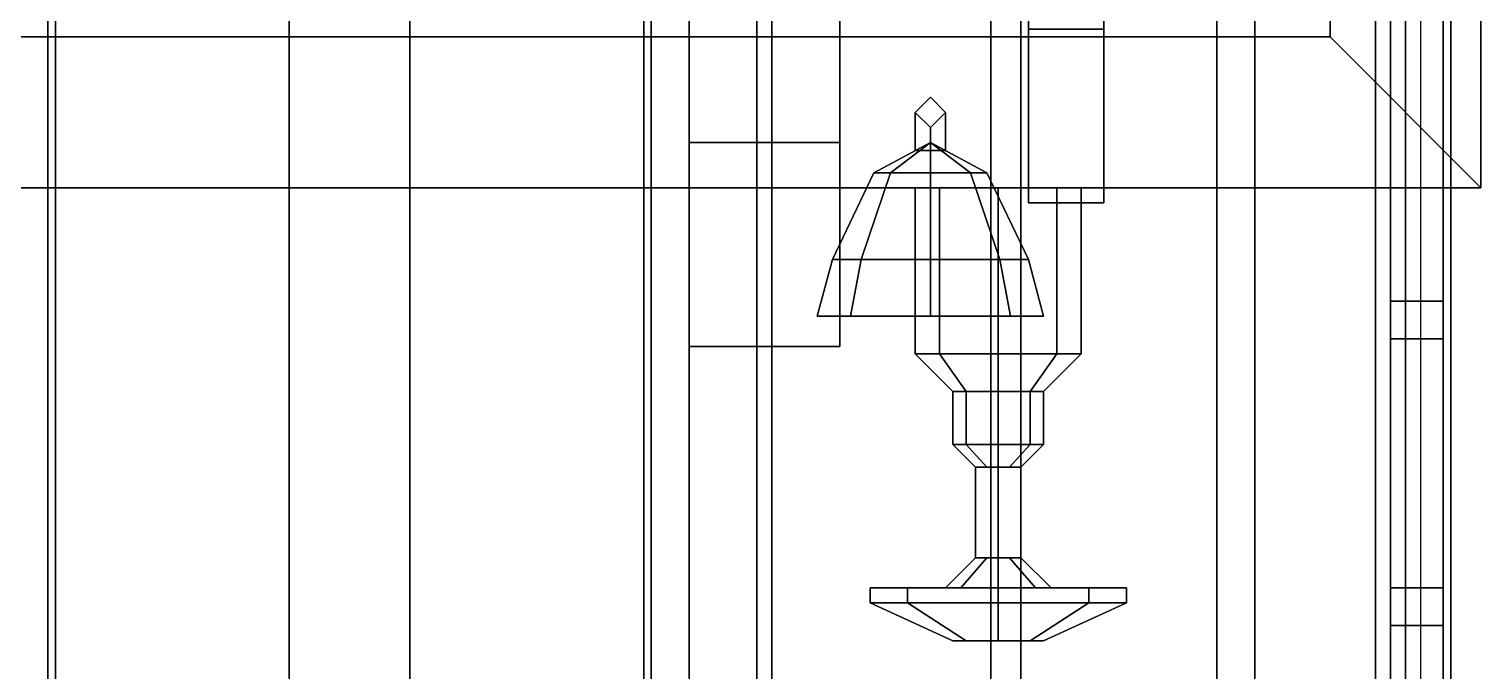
# Model space of a CAD drawing. Header units: millimetres. Extents: x -1.5 to 3, y -6.1 to 15.5.
# Drawn here: x -0.425 to 1.5, y -4.52 to -3.67 of the extents above; entities that cross this region are included whole.
import ezdxf

# ---------------------------------------------------------------- set-up
doc = ezdxf.new("R2010")
doc.units = ezdxf.units.MM

msp = doc.modelspace()

# ---------------------------------------------------------------- linework, layer by layer
for points in [[(1.3, 3.9, -16.08), (1.3, -3.68, -16.08), (1.5, -3.88, -16.08), (1.5, 4.1, -16.08)], [(1.5, 4.1, -16.4), (1.5, -3.88, -16.4), (1.3, -3.68, -16.4), (1.3, 3.9, -16.4)], [(1.5, -3.88, -16.08), (1.5, -3.88, -16.4), (1.5, 4.1, -16.4), (1.5, 4.1, -16.08)], [(1.3, 3.9, -16.4), (1.3, -3.68, -16.4), (1.3, -3.68, -16.08), (1.3, 3.9, -16.08)], [(0.45, 3.65, 0.52), (0.45, -3.82, 0.52), (0.45, -4.09, 1.35), (0.45, 3.65, 1.35)], [(0.45, 3.65, 1.35), (0.45, -4.09, 1.35), (0.65, -4.09, 1.35), (0.65, 3.65, 1.35)], [(0.65, 3.65, 0.52), (0.65, -3.82, 0.52), (0.45, -3.82, 0.52), (0.45, 3.65, 0.52)], [(0.65, -4.09, 1.35), (0.65, -3.82, 0.52), (0.65, 3.65, 0.52), (0.65, 3.65, 1.35)], [(1.45, -3.29, 1.87), (1.45, -5.18, 1.87), (-1.45, -5.18, 1.87), (-1.45, -3.29, 1.87)], [(-0.4, -6.01, 4.52), (-0.4, -3.29, 4.52), (-0.56, -3.29, 4.47), (-0.56, -6.01, 4.47)], [(0.45, -3.29, 0.72), (0.45, -5.08, 0.72), (-0.45, -5.08, 0.72), (-0.45, -3.29, 0.72)], [(-0.08, -6.01, 4.6), (-0.08, -3.29, 4.6), (-0.4, -3.29, 4.52), (-0.4, -6.01, 4.52)], [(0.08, -6.01, 4.6), (0.08, -3.29, 4.6), (-0.08, -3.29, 4.6), (-0.08, -6.01, 4.6)], [(0.08, -3.29, 4.6), (0.08, -6.01, 4.6), (0.4, -6.01, 4.52), (0.4, -3.29, 4.52)], [(0.4, -3.29, 4.52), (0.4, -6.01, 4.52), (0.56, -6.01, 4.47), (0.56, -3.29, 4.47)], [(0.45, -5.08, 1.87), (0.45, -5.08, 0.72), (0.45, -3.29, 0.72), (0.45, -3.29, 1.87)], [(0.56, -3.29, 4.47), (0.56, -6.01, 4.47), (0.89, -6.01, 4.33), (0.89, -3.29, 4.33)], [(0.89, -3.29, 4.33), (0.89, -6.01, 4.33), (1.2, -6.01, 4.1), (1.2, -3.29, 4.1)], [(1.2, -3.29, 4.1), (1.2, -6.01, 4.1), (1.4, -6.01, 3.89), (1.4, -3.29, 3.89)], [(1.4, -3.29, 3.89), (1.4, -6.01, 3.89), (1.46, -6.01, 3.74), (1.46, -3.29, 3.74)], [(1.45, -3.29, 1.87), (1.45, -3.29, 2.97), (1.45, -5.18, 2.97), (1.45, -5.18, 1.87)], [(1.45, -3.29, 3.62), (1.45, -3.29, 3.74), (1.45, -5.18, 3.74), (1.45, -5.18, 3.62)], [(1.46, -6.01, 3.74), (1.45, -5.18, 3.74), (1.45, -3.29, 3.74), (1.46, -3.29, 3.74)], [(-1.38, -3.36, 1.94), (-1.38, -5.18, 1.94), (1.38, -5.18, 1.94), (1.38, -3.36, 1.94)], [(-0.54, -6.01, 4.44), (-0.54, -3.3607, 4.44), (-0.39, -3.3607, 4.49), (-0.39, -6.01, 4.49)], [(-0.39, -6.01, 4.49), (-0.39, -3.3607, 4.49), (-0.08, -3.3607, 4.56), (-0.08, -6.01, 4.56)], [(-0.08, -6.01, 4.56), (-0.08, -3.3607, 4.56), (0.08, -3.3607, 4.56), (0.08, -6.01, 4.56)], [(0.39, -3.3607, 4.49), (0.39, -6.01, 4.49), (0.08, -6.01, 4.56), (0.08, -3.3607, 4.56)], [(0.54, -3.3607, 4.44), (0.54, -6.01, 4.44), (0.39, -6.01, 4.49), (0.39, -3.3607, 4.49)], [(0.85, -3.3607, 4.31), (0.85, -6.01, 4.31), (0.54, -6.01, 4.44), (0.54, -3.3607, 4.44)], [(1.15, -3.3607, 4.1), (1.15, -6.01, 4.1), (0.85, -6.01, 4.31), (0.85, -3.3607, 4.31)], [(1.36, -3.3607, 3.89), (1.36, -6.01, 3.89), (1.15, -6.01, 4.1), (1.15, -3.3607, 4.1)], [(1.42, -3.3607, 3.74), (1.42, -6.01, 3.74), (1.36, -6.01, 3.89), (1.36, -3.3607, 3.89)], [(1.38, -5.18, 1.94), (1.38, -5.18, 2.97), (1.38, -3.36, 2.97), (1.38, -3.36, 1.94)], [(1.38, -5.18, 3.62), (1.38, -5.18, 3.74), (1.38, -3.36, 3.74), (1.38, -3.36, 3.62)], [(0.9, -3.5, -16.46), (0.9, -3.5, -16.8), (0.9, -3.67, -16.76), (0.9, -3.67, -16.5)], [(0.9, -3.67, -16.76), (0.9, -3.5, -16.8), (1, -3.5, -16.8), (1, -3.67, -16.76)], [(1, -3.67, -16.5), (1, -3.5, -16.46), (0.9, -3.5, -16.46), (0.9, -3.67, -16.5)], [(1, -3.67, -16.76), (1, -3.5, -16.8), (1, -3.5, -16.46), (1, -3.67, -16.5)], [(1.45, -4.03, 2.97), (1.45, -3.54, 2.97), (1.38, -3.54, 2.97), (1.38, -4.03, 2.97)], [(1.45, -3.54, 3.62), (1.45, -4.03, 3.62), (1.38, -4.03, 3.62), (1.38, -3.54, 3.62)], [(0.9, -3.67, -16.76), (0.9, -3.9, -16.76), (0.9, -3.9, -16.5), (0.9, -3.67, -16.5)], [(1, -3.67, -16.76), (1, -3.9, -16.76), (0.9, -3.9, -16.76), (0.9, -3.67, -16.76)], [(0.9, -3.67, -16.5), (0.9, -3.9, -16.5), (1, -3.9, -16.5), (1, -3.67, -16.5)], [(1, -3.9, -16.5), (1, -3.9, -16.76), (1, -3.67, -16.76), (1, -3.67, -16.5)], [(-1.3, -3.68, -16.4), (1.3, -3.68, -16.4), (1.5, -3.88, -16.4), (-1.5, -3.88, -16.4)], [(-1.5, -3.88, -16.08), (1.5, -3.88, -16.08), (1.3, -3.68, -16.08), (-1.3, -3.68, -16.08)], [(1.3, -3.68, -16.08), (1.3, -3.68, -16.4), (-1.3, -3.68, -16.4), (-1.3, -3.68, -16.08)], [(1.3, -3.68, -16.08), (1.3, -3.68, -16.4), (1.5, -3.88, -16.4), (1.5, -3.88, -16.08)], [(1.5, -3.88, -16.08), (1.5, -3.88, -16.4), (1.3, -3.68, -16.4), (1.3, -3.68, -16.08)], [(0.77, -3.76, -16.08), (0.75, -3.78, -16.08), (0.75, -3.78, -15.8), (0.77, -3.76, -15.8)], [(0.75, -3.78, -15.8), (0.77, -3.8, -15.8), (0.79, -3.78, -15.8), (0.77, -3.76, -15.8)], [(0.79, -3.78, -16.08), (0.77, -3.76, -16.08), (0.77, -3.76, -15.8), (0.79, -3.78, -15.8)], [(0.75, -3.78, -16.08), (0.77, -3.8, -16.08), (0.77, -3.8, -15.8), (0.75, -3.78, -15.8)], [(0.77, -3.8307, -15.88), (0.75, -3.8307, -15.86), (0.75, -3.78, -15.86), (0.77, -3.8, -15.88)], [(0.75, -3.8307, -15.86), (0.77, -3.8307, -15.84), (0.77, -3.8, -15.84), (0.75, -3.78, -15.86)], [(0.77, -3.8, -16.08), (0.79, -3.78, -16.08), (0.79, -3.78, -15.8), (0.77, -3.8, -15.8)], [(0.79, -3.8307, -15.86), (0.77, -3.8307, -15.88), (0.77, -3.8, -15.88), (0.79, -3.78, -15.86)], [(0.77, -3.8307, -15.84), (0.79, -3.8307, -15.86), (0.79, -3.78, -15.86), (0.77, -3.8, -15.84)], [(0.45, -4.09, 1.35), (0.45, -3.82, 0.52), (0.65, -3.82, 0.52), (0.65, -4.09, 1.35)], [(0.77, -3.82, -15.86), (0.695, -3.86, -15.86), (0.717, -3.86, -15.807), (0.77, -3.82, -15.86)], [(0.77, -3.82, -15.86), (0.717, -3.86, -15.913), (0.695, -3.86, -15.86), (0.77, -3.82, -15.86)], [(0.77, -3.82, -15.86), (0.717, -3.86, -15.807), (0.77, -3.86, -15.785), (0.77, -3.82, -15.86)], [(0.77, -3.82, -15.86), (0.77, -3.86, -15.935), (0.717, -3.86, -15.913), (0.77, -3.82, -15.86)], [(0.77, -3.82, -15.86), (0.77, -3.86, -15.785), (0.823, -3.86, -15.807), (0.77, -3.82, -15.86)], [(0.77, -3.82, -15.86), (0.823, -3.86, -15.807), (0.845, -3.86, -15.86), (0.77, -3.82, -15.86)], [(0.77, -3.82, -15.86), (0.845, -3.86, -15.86), (0.823, -3.86, -15.913), (0.77, -3.82, -15.86)], [(0.77, -3.82, -15.86), (0.823, -3.86, -15.913), (0.77, -3.86, -15.935), (0.77, -3.82, -15.86)], [(0.695, -3.86, -15.86), (0.6401, -3.975, -15.86), (0.6781, -3.975, -15.7681), (0.717, -3.86, -15.807)], [(0.717, -3.86, -15.913), (0.6781, -3.975, -15.9519), (0.6401, -3.975, -15.86), (0.695, -3.86, -15.86)], [(0.717, -3.86, -15.807), (0.6781, -3.975, -15.7681), (0.77, -3.975, -15.7301), (0.77, -3.86, -15.785)], [(0.77, -3.86, -15.935), (0.77, -3.975, -15.9899), (0.6781, -3.975, -15.9519), (0.717, -3.86, -15.913)], [(0.77, -3.86, -15.785), (0.77, -3.975, -15.7301), (0.8619, -3.975, -15.7681), (0.823, -3.86, -15.807)], [(0.823, -3.86, -15.913), (0.8619, -3.975, -15.9519), (0.77, -3.975, -15.9899), (0.77, -3.86, -15.935)], [(0.823, -3.86, -15.807), (0.8619, -3.975, -15.7681), (0.8999, -3.975, -15.86), (0.845, -3.86, -15.86)], [(0.845, -3.86, -15.86), (0.8999, -3.975, -15.86), (0.8619, -3.975, -15.9519), (0.823, -3.86, -15.913)], [(-1.5, -3.88, -16.4), (1.5, -3.88, -16.4), (1.5, -3.88, -16.08), (-1.5, -3.88, -16.08)], [(0.7822, -4.1, -16.3178), (0.75, -4.1, -16.24), (0.75, -3.88, -16.24), (0.7822, -3.88, -16.3178)], [(0.75, -4.1, -16.24), (0.7822, -4.1, -16.1622), (0.7822, -3.88, -16.1622), (0.75, -3.88, -16.24)], [(0.86, -4.1, -16.35), (0.7822, -4.1, -16.3178), (0.7822, -3.88, -16.3178), (0.86, -3.88, -16.35)], [(0.7822, -4.1, -16.1622), (0.86, -4.1, -16.13), (0.86, -3.88, -16.13), (0.7822, -3.88, -16.1622)], [(0.9378, -4.1, -16.3178), (0.86, -4.1, -16.35), (0.86, -3.88, -16.35), (0.9378, -3.88, -16.3178)], [(0.86, -4.1, -16.13), (0.9378, -4.1, -16.1622), (0.9378, -3.88, -16.1622), (0.86, -3.88, -16.13)], [(0.97, -4.1, -16.24), (0.9378, -4.1, -16.3178), (0.9378, -3.88, -16.3178), (0.97, -3.88, -16.24)], [(0.9378, -4.1, -16.1622), (0.97, -4.1, -16.24), (0.97, -3.88, -16.24), (0.9378, -3.88, -16.1622)], [(0.9, -3.9, -16.5), (0.9, -3.9, -16.76), (1, -3.9, -16.76), (1, -3.9, -16.5)], [(0.6401, -3.975, -15.86), (0.62, -4.05, -15.86), (0.6639, -4.05, -15.7539), (0.6781, -3.975, -15.7681)], [(0.6781, -3.975, -15.9519), (0.6639, -4.05, -15.9661), (0.62, -4.05, -15.86), (0.6401, -3.975, -15.86)], [(0.6781, -3.975, -15.7681), (0.6639, -4.05, -15.7539), (0.77, -4.05, -15.71), (0.77, -3.975, -15.7301)], [(0.77, -3.975, -15.9899), (0.77, -4.05, -16.01), (0.6639, -4.05, -15.9661), (0.6781, -3.975, -15.9519)], [(0.77, -3.975, -15.7301), (0.77, -4.05, -15.71), (0.8761, -4.05, -15.7539), (0.8619, -3.975, -15.7681)], [(0.8619, -3.975, -15.9519), (0.8761, -4.05, -15.9661), (0.77, -4.05, -16.01), (0.77, -3.975, -15.9899)], [(0.8619, -3.975, -15.7681), (0.8761, -4.05, -15.7539), (0.92, -4.05, -15.86), (0.8999, -3.975, -15.86)], [(0.8999, -3.975, -15.86), (0.92, -4.05, -15.86), (0.8761, -4.05, -15.9661), (0.8619, -3.975, -15.9519)], [(1.45, -4.08, 3.04), (1.45, -4.03, 2.97), (1.38, -4.03, 2.97), (1.38, -4.08, 3.04)], [(1.38, -4.08, 3.04), (1.38, -4.03, 2.97), (1.38, -4.08, 2.97), (1.38, -4.08, 3.04)], [(1.38, -4.08, 3.55), (1.38, -4.08, 3.62), (1.38, -4.03, 3.62), (1.38, -4.08, 3.55)], [(1.38, -4.08, 3.55), (1.38, -4.03, 3.62), (1.45, -4.03, 3.62), (1.45, -4.08, 3.55)], [(1.45, -4.08, 3.04), (1.45, -4.08, 2.97), (1.45, -4.03, 2.97), (1.45, -4.08, 3.04)], [(1.45, -4.08, 3.55), (1.45, -4.03, 3.62), (1.45, -4.08, 3.62), (1.45, -4.08, 3.55)], [(0.6639, -4.05, -15.7539), (0.62, -4.05, -15.86), (0.8761, -4.05, -15.9661), (0.92, -4.05, -15.86)], [(0.62, -4.05, -15.86), (0.6639, -4.05, -15.9661), (0.77, -4.05, -16.01), (0.8761, -4.05, -15.9661)], [(0.77, -4.05, -15.71), (0.6639, -4.05, -15.7539), (0.92, -4.05, -15.86), (0.8761, -4.05, -15.7539)], [(1.38, -4.41, 2.97), (1.38, -4.41, 3.62), (1.38, -4.08, 3.62), (1.38, -4.08, 2.97)], [(1.38, -4.08, 3.55), (1.45, -4.08, 3.55), (1.45, -4.08, 3.04), (1.38, -4.08, 3.04)], [(1.45, -4.08, 2.97), (1.45, -4.08, 3.62), (1.45, -4.41, 3.62), (1.45, -4.41, 2.97)], [(0.75, -4.1, -16.24), (0.7822, -4.1, -16.3178), (0.8176, -4.15, -16.2824), (0.8, -4.15, -16.24)], [(0.7822, -4.1, -16.1622), (0.75, -4.1, -16.24), (0.8, -4.15, -16.24), (0.8176, -4.15, -16.1976)], [(0.7822, -4.1, -16.3178), (0.86, -4.1, -16.35), (0.86, -4.15, -16.3), (0.8176, -4.15, -16.2824)], [(0.86, -4.1, -16.13), (0.7822, -4.1, -16.1622), (0.8176, -4.15, -16.1976), (0.86, -4.15, -16.18)], [(0.86, -4.1, -16.35), (0.9378, -4.1, -16.3178), (0.9024, -4.15, -16.2824), (0.86, -4.15, -16.3)], [(0.9378, -4.1, -16.1622), (0.86, -4.1, -16.13), (0.86, -4.15, -16.18), (0.9024, -4.15, -16.1976)], [(0.9378, -4.1, -16.3178), (0.97, -4.1, -16.24), (0.92, -4.15, -16.24), (0.9024, -4.15, -16.2824)], [(0.97, -4.1, -16.24), (0.9378, -4.1, -16.1622), (0.9024, -4.15, -16.1976), (0.92, -4.15, -16.24)], [(0.8176, -4.22, -16.2824), (0.8, -4.22, -16.24), (0.8, -4.15, -16.24), (0.8176, -4.15, -16.2824)], [(0.8, -4.22, -16.24), (0.8176, -4.22, -16.1976), (0.8176, -4.15, -16.1976), (0.8, -4.15, -16.24)], [(0.86, -4.22, -16.3), (0.8176, -4.22, -16.2824), (0.8176, -4.15, -16.2824), (0.86, -4.15, -16.3)], [(0.8176, -4.22, -16.1976), (0.86, -4.22, -16.18), (0.86, -4.15, -16.18), (0.8176, -4.15, -16.1976)], [(0.9024, -4.22, -16.2824), (0.86, -4.22, -16.3), (0.86, -4.15, -16.3), (0.9024, -4.15, -16.2824)], [(0.86, -4.22, -16.18), (0.9024, -4.22, -16.1976), (0.9024, -4.15, -16.1976), (0.86, -4.15, -16.18)], [(0.92, -4.22, -16.24), (0.9024, -4.22, -16.2824), (0.9024, -4.15, -16.2824), (0.92, -4.15, -16.24)], [(0.9024, -4.22, -16.1976), (0.92, -4.22, -16.24), (0.92, -4.15, -16.24), (0.9024, -4.15, -16.1976)], [(0.845, -4.25, -16.255), (0.83, -4.25, -16.24), (0.8, -4.22, -16.24), (0.8176, -4.22, -16.2824)], [(0.83, -4.25, -16.24), (0.845, -4.25, -16.225), (0.8176, -4.22, -16.1976), (0.8, -4.22, -16.24)], [(0.86, -4.25, -16.27), (0.845, -4.25, -16.255), (0.8176, -4.22, -16.2824), (0.86, -4.22, -16.3)], [(0.845, -4.25, -16.225), (0.86, -4.25, -16.21), (0.86, -4.22, -16.18), (0.8176, -4.22, -16.1976)], [(0.875, -4.25, -16.255), (0.86, -4.25, -16.27), (0.86, -4.22, -16.3), (0.9024, -4.22, -16.2824)], [(0.86, -4.25, -16.21), (0.875, -4.25, -16.225), (0.9024, -4.22, -16.1976), (0.86, -4.22, -16.18)], [(0.89, -4.25, -16.24), (0.875, -4.25, -16.255), (0.9024, -4.22, -16.2824), (0.92, -4.22, -16.24)], [(0.875, -4.25, -16.225), (0.89, -4.25, -16.24), (0.92, -4.22, -16.24), (0.9024, -4.22, -16.1976)], [(0.83, -4.37, -16.24), (0.86, -4.37, -16.21), (0.86, -4.25, -16.21), (0.83, -4.25, -16.24)], [(0.86, -4.37, -16.27), (0.83, -4.37, -16.24), (0.83, -4.25, -16.24), (0.86, -4.25, -16.27)], [(0.86, -4.37, -16.21), (0.89, -4.37, -16.24), (0.89, -4.25, -16.24), (0.86, -4.25, -16.21)], [(0.89, -4.37, -16.24), (0.86, -4.37, -16.27), (0.86, -4.25, -16.27), (0.89, -4.25, -16.24)], [(0.83, -4.37, -16.24), (0.845, -4.37, -16.255), (0.8105, -4.41, -16.2895), (0.79, -4.41, -16.24)], [(0.845, -4.37, -16.225), (0.83, -4.37, -16.24), (0.79, -4.41, -16.24), (0.8105, -4.41, -16.1905)], [(0.845, -4.37, -16.255), (0.86, -4.37, -16.27), (0.86, -4.41, -16.31), (0.8105, -4.41, -16.2895)], [(0.86, -4.37, -16.21), (0.845, -4.37, -16.225), (0.8105, -4.41, -16.1905), (0.86, -4.41, -16.17)], [(0.86, -4.37, -16.27), (0.875, -4.37, -16.255), (0.9095, -4.41, -16.2895), (0.86, -4.41, -16.31)], [(0.875, -4.37, -16.225), (0.86, -4.37, -16.21), (0.86, -4.41, -16.17), (0.9095, -4.41, -16.1905)], [(0.875, -4.37, -16.255), (0.89, -4.37, -16.24), (0.93, -4.41, -16.24), (0.9095, -4.41, -16.2895)], [(0.89, -4.37, -16.24), (0.875, -4.37, -16.225), (0.9095, -4.41, -16.1905), (0.93, -4.41, -16.24)], [(0.69, -4.41, -16.24), (0.9802, -4.41, -16.3602), (0.86, -4.41, -16.41), (0.7398, -4.41, -16.3602)], [(0.7398, -4.43, -16.3602), (0.69, -4.43, -16.24), (0.69, -4.41, -16.24), (0.7398, -4.41, -16.3602)], [(0.7398, -4.41, -16.1198), (1.03, -4.41, -16.24), (0.9802, -4.41, -16.3602), (0.69, -4.41, -16.24)], [(0.69, -4.43, -16.24), (0.7398, -4.43, -16.1198), (0.7398, -4.41, -16.1198), (0.69, -4.41, -16.24)], [(0.86, -4.43, -16.41), (0.7398, -4.43, -16.3602), (0.7398, -4.41, -16.3602), (0.86, -4.41, -16.41)], [(0.7398, -4.43, -16.1198), (0.86, -4.43, -16.07), (0.86, -4.41, -16.07), (0.7398, -4.41, -16.1198)], [(0.86, -4.41, -16.07), (0.9802, -4.41, -16.1198), (1.03, -4.41, -16.24), (0.7398, -4.41, -16.1198)], [(0.9802, -4.43, -16.3602), (0.86, -4.43, -16.41), (0.86, -4.41, -16.41), (0.9802, -4.41, -16.3602)], [(0.86, -4.43, -16.07), (0.9802, -4.43, -16.1198), (0.9802, -4.41, -16.1198), (0.86, -4.41, -16.07)], [(1.03, -4.43, -16.24), (0.9802, -4.43, -16.3602), (0.9802, -4.41, -16.3602), (1.03, -4.41, -16.24)], [(0.9802, -4.43, -16.1198), (1.03, -4.43, -16.24), (1.03, -4.41, -16.24), (0.9802, -4.41, -16.1198)], [(1.45, -4.41, 3.04), (1.45, -4.41, 3.55), (1.38, -4.41, 3.55), (1.38, -4.41, 3.04)], [(1.38, -4.41, 3.04), (1.38, -4.41, 2.97), (1.38, -4.46, 2.97), (1.38, -4.41, 3.04)], [(1.38, -4.41, 3.04), (1.38, -4.46, 2.97), (1.45, -4.46, 2.97), (1.45, -4.41, 3.04)], [(1.45, -4.41, 3.55), (1.45, -4.46, 3.62), (1.38, -4.46, 3.62), (1.38, -4.41, 3.55)], [(1.38, -4.41, 3.55), (1.38, -4.46, 3.62), (1.38, -4.41, 3.62), (1.38, -4.41, 3.55)], [(1.45, -4.41, 3.04), (1.45, -4.46, 2.97), (1.45, -4.41, 2.97), (1.45, -4.41, 3.04)], [(1.45, -4.41, 3.55), (1.45, -4.41, 3.62), (1.45, -4.46, 3.62), (1.45, -4.41, 3.55)], [(0.69, -4.43, -16.24), (0.7398, -4.43, -16.3602), (0.8176, -4.48, -16.2824), (0.8, -4.48, -16.24)], [(0.7398, -4.43, -16.1198), (0.69, -4.43, -16.24), (0.8, -4.48, -16.24), (0.8176, -4.48, -16.1976)], [(0.7398, -4.43, -16.3602), (0.86, -4.43, -16.41), (0.86, -4.48, -16.3), (0.8176, -4.48, -16.2824)], [(0.86, -4.43, -16.07), (0.7398, -4.43, -16.1198), (0.8176, -4.48, -16.1976), (0.86, -4.48, -16.18)], [(0.86, -4.43, -16.41), (0.9802, -4.43, -16.3602), (0.9024, -4.48, -16.2824), (0.86, -4.48, -16.3)], [(0.9802, -4.43, -16.1198), (0.86, -4.43, -16.07), (0.86, -4.48, -16.18), (0.9024, -4.48, -16.1976)], [(0.9802, -4.43, -16.3602), (1.03, -4.43, -16.24), (0.92, -4.48, -16.24), (0.9024, -4.48, -16.2824)], [(1.03, -4.43, -16.24), (0.9802, -4.43, -16.1198), (0.9024, -4.48, -16.1976), (0.92, -4.48, -16.24)], [(1.45, -4.95, 2.97), (1.45, -4.46, 2.97), (1.38, -4.46, 2.97), (1.38, -4.95, 2.97)], [(1.45, -4.46, 3.62), (1.45, -4.95, 3.62), (1.38, -4.95, 3.62), (1.38, -4.46, 3.62)], [(0.9024, -4.48, -16.1976), (0.8, -4.48, -16.24), (0.8176, -4.48, -16.2824), (0.92, -4.48, -16.24)], [(0.86, -4.48, -16.18), (0.8176, -4.48, -16.1976), (0.8, -4.48, -16.24), (0.9024, -4.48, -16.1976)], [(0.92, -4.48, -16.24), (0.8176, -4.48, -16.2824), (0.86, -4.48, -16.3), (0.9024, -4.48, -16.2824)]]:
    msp.add_3dface(points)

doc.saveas('drawing.dxf')
